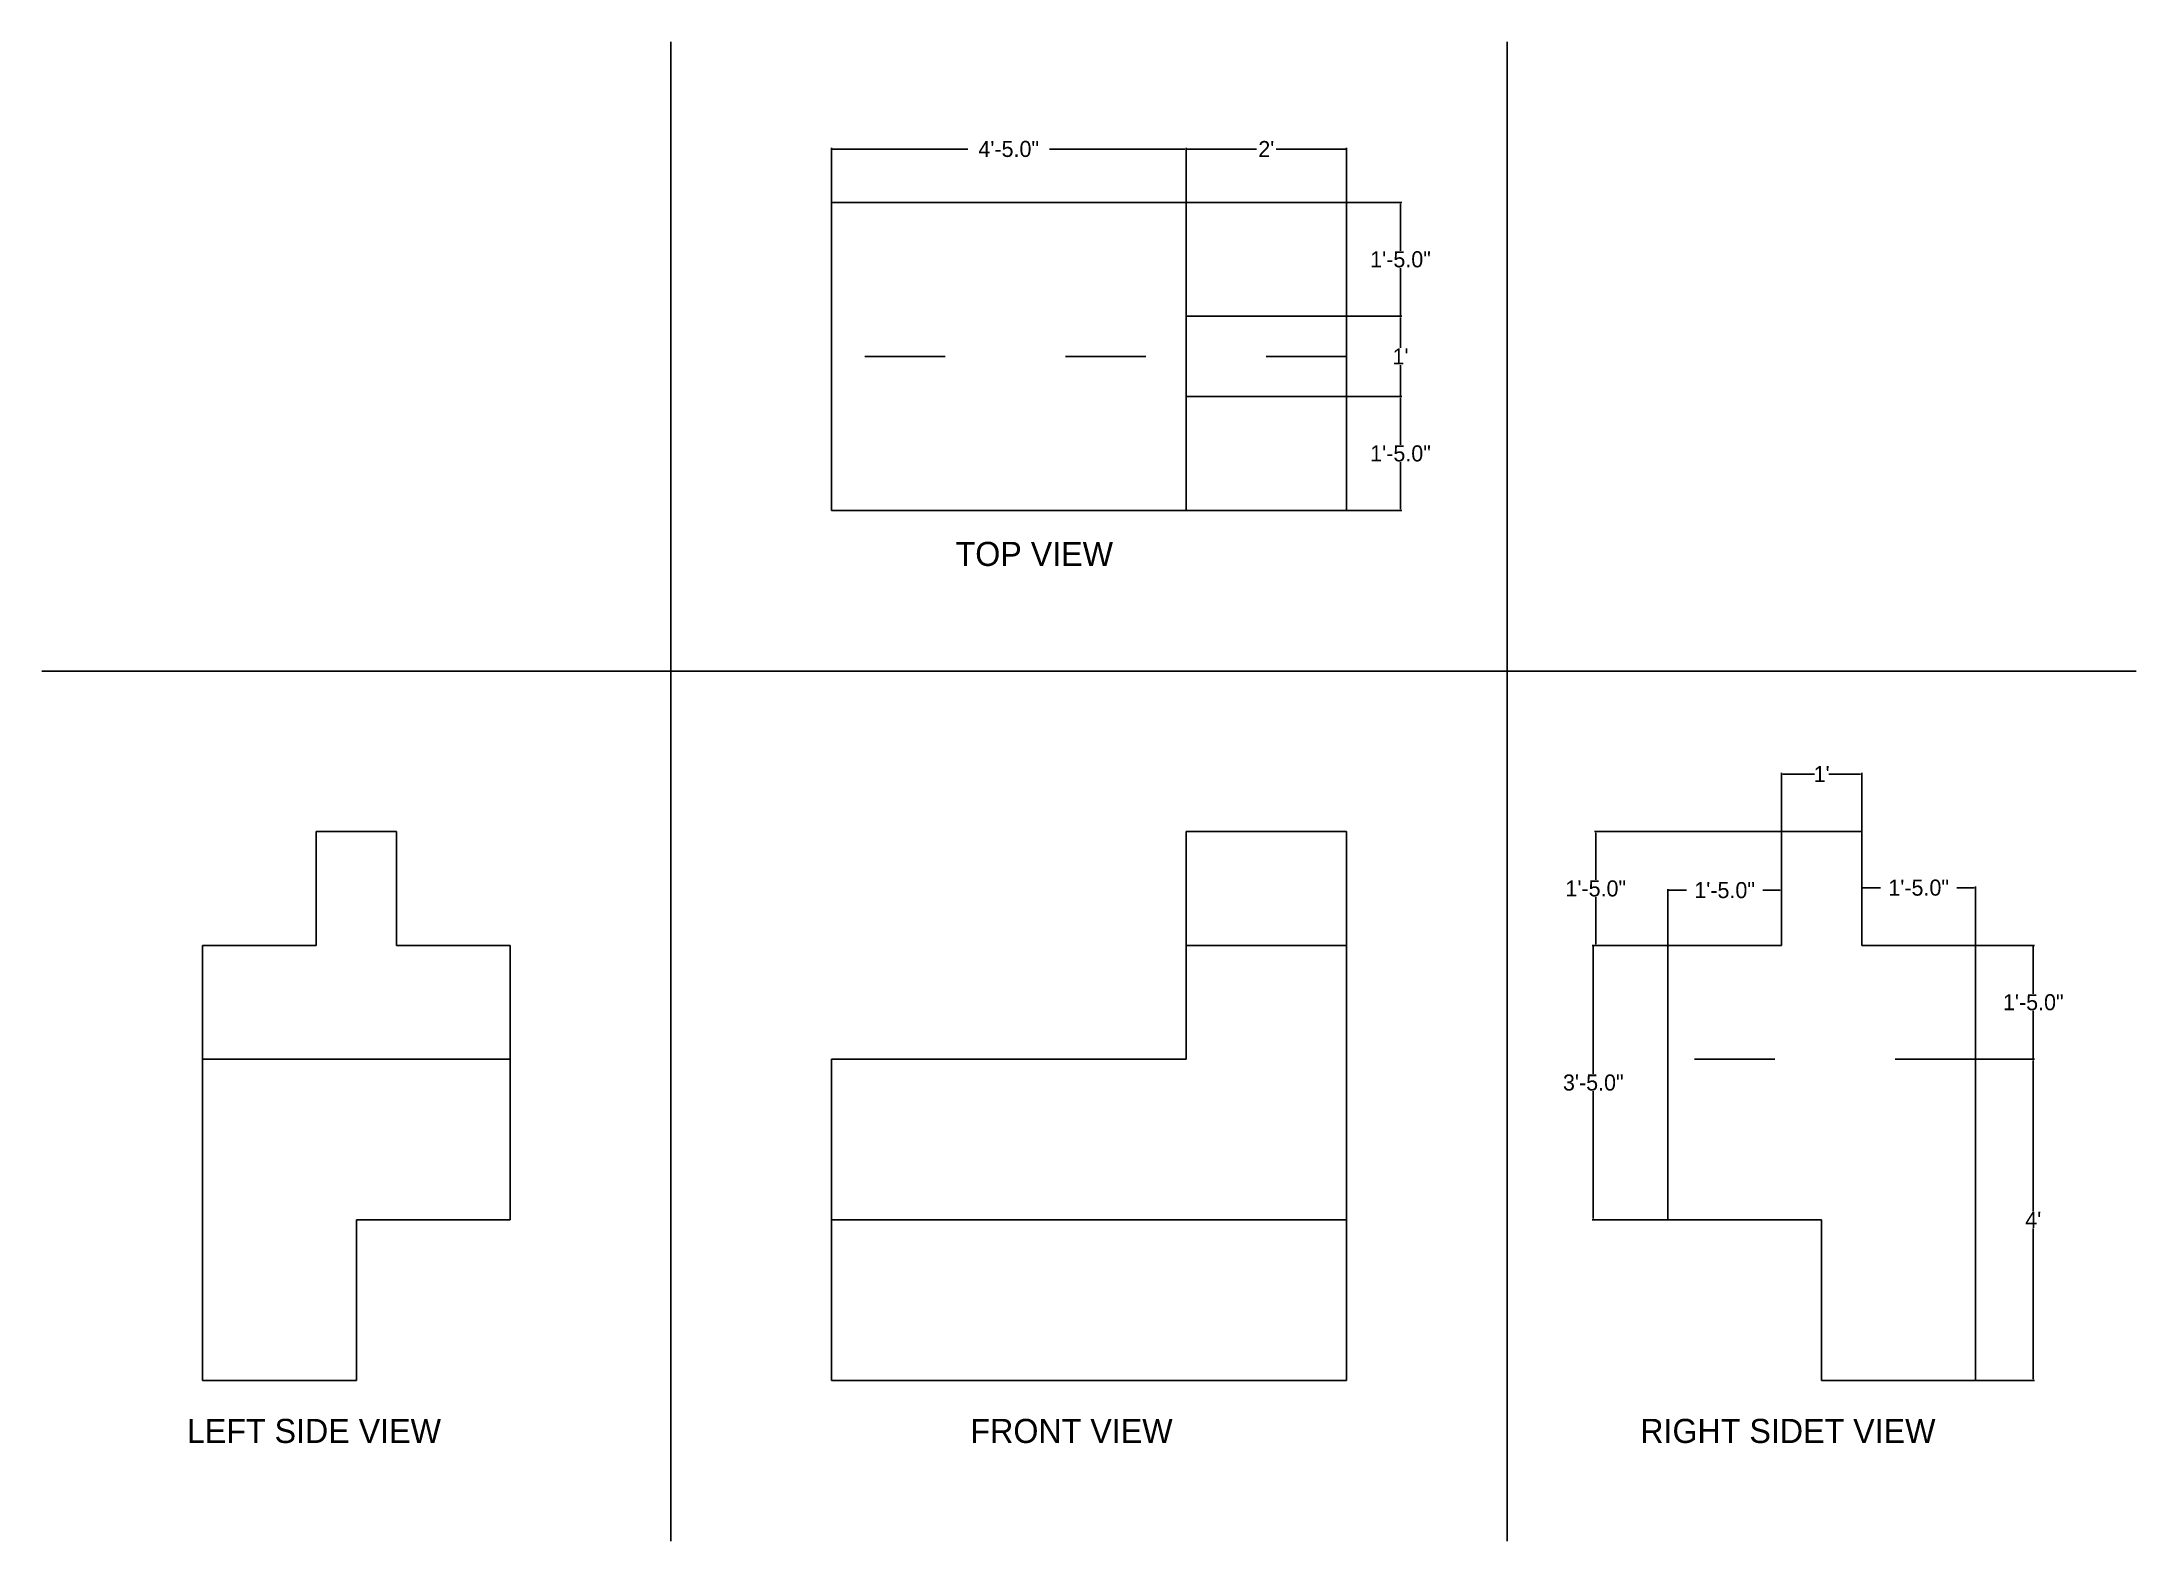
# Model space of a CAD drawing. Header units: feet. Extents: x -75 to 238, y 22 to 246.
import ezdxf

# ---------------------------------------------------------------- set-up
doc = ezdxf.new("R2010")
doc.units = ezdxf.units.FT
doc.header["$MEASUREMENT"] = 0
doc.linetypes.add('ACAD_ISO03W100', pattern=[30, 12, -18])
doc.dimstyles.get("Standard").update_dxf_attribs({"dimtxt": 0.18, "dimasz": 0.18, "dimexe": 0.18, "dimexo": 0.0625, "dimgap": 0.09, "dimtad": 0, "dimtih": 1, "dimtoh": 1, "dimdec": 1, "dimzin": 0, "dimdsep": 46, "dimlunit": 3, "dimtxsty": 'Standard', "dimcen": 0.09, "dimclre": 1, "dimclrt": 2, "dimadec": 0, "dimazin": 0, "dimtfac": 1, "dimtdec": 1, "dimtofl": 0, "dimtmove": 0, "dimatfit": 3, "dimfxl": 1, "dimtolj": 1, "dimtzin": 0, "dimarcsym": 0})

# ---------------------------------------------------------------- blocks, each defined once
blk = doc.blocks.new('*D3')
at = {"color": 1, "lineweight": -2}
for p, q in [((213.87, 94.04), (222.62, 94.04)), ((213.87, 46.04), (222.62, 46.04))]:
    blk.add_line(p, q, dxfattribs=at)
at = {"color": 0, "lineweight": -2}
for p, q in [((222.44, 93.86), (222.44, 71.33)), ((222.44, 46.22), (222.44, 68.75))]:
    blk.add_line(p, q, dxfattribs=at)
at = {"color": 0}
for points in [[(222.41, 93.86), (222.47, 93.86), (222.44, 94.04)], [(222.41, 46.22), (222.47, 46.22), (222.44, 46.04)]]:
    blk.add_solid(points, dxfattribs=at)
at = {"layer": 'Defpoints', "color": 0}
for p in [(213.81, 94.04), (222.44, 94.04), (213.81, 46.04)]:
    blk.add_point(p, dxfattribs=at)
at = {"color": 2, "insert": (222.44, 70.04), "char_height": 2.4, "attachment_point": 5}
blk.add_mtext("\\A1;4'", dxfattribs=at)
blk = doc.blocks.new('*D4')
at = {"color": 1, "lineweight": -2}
for p, q in [((213.87, 111.04), (222.62, 111.04)), ((213.87, 94.04), (222.62, 94.04))]:
    blk.add_line(p, q, dxfattribs=at)
at = {"color": 0, "lineweight": -2}
for p, q in [((222.44, 110.86), (222.44, 103.83)), ((222.44, 94.22), (222.44, 101.25))]:
    blk.add_line(p, q, dxfattribs=at)
at = {"color": 0}
for points in [[(222.41, 110.86), (222.47, 110.86), (222.44, 111.04)], [(222.41, 94.22), (222.47, 94.22), (222.44, 94.04)]]:
    blk.add_solid(points, dxfattribs=at)
at = {"layer": 'Defpoints', "color": 0}
for p in [(213.81, 111.04), (213.81, 94.04), (222.44, 94.04)]:
    blk.add_point(p, dxfattribs=at)
at = {"color": 2, "insert": (222.44, 102.54), "char_height": 2.4, "attachment_point": 5}
blk.add_mtext('\\A1;1\'-5.0"', dxfattribs=at)
blk = doc.blocks.new('*D5')
at = {"color": 1, "lineweight": -2}
for p, q in [((196.81, 111.1), (196.81, 119.84)), ((213.81, 111.1), (213.81, 119.84))]:
    blk.add_line(p, q, dxfattribs=at)
at = {"color": 0, "lineweight": -2}
for p, q in [((196.99, 119.66), (199.62, 119.66)), ((213.63, 119.66), (211, 119.66))]:
    blk.add_line(p, q, dxfattribs=at)
at = {"color": 0}
for points in [[(196.99, 119.69), (196.99, 119.63), (196.81, 119.66)], [(213.63, 119.69), (213.63, 119.63), (213.81, 119.66)]]:
    blk.add_solid(points, dxfattribs=at)
at = {"layer": 'Defpoints', "color": 0}
for p in [(213.81, 119.66), (196.81, 111.04), (213.81, 111.04)]:
    blk.add_point(p, dxfattribs=at)
at = {"color": 2, "insert": (205.31, 119.66), "char_height": 2.4, "attachment_point": 5}
blk.add_mtext('\\A1;1\'-5.0"', dxfattribs=at)
blk = doc.blocks.new('*D6')
at = {"color": 1, "lineweight": -2}
for p, q in [((167.81, 111.1), (167.81, 119.47)), ((184.81, 111.1), (184.81, 119.47))]:
    blk.add_line(p, q, dxfattribs=at)
at = {"color": 0, "lineweight": -2}
for p, q in [((167.99, 119.29), (170.62, 119.29)), ((184.63, 119.29), (182, 119.29))]:
    blk.add_line(p, q, dxfattribs=at)
at = {"color": 0}
for points in [[(167.99, 119.32), (167.99, 119.26), (167.81, 119.29)], [(184.63, 119.32), (184.63, 119.26), (184.81, 119.29)]]:
    blk.add_solid(points, dxfattribs=at)
at = {"layer": 'Defpoints', "color": 0}
for p in [(167.81, 119.29), (167.81, 111.04), (184.81, 111.04)]:
    blk.add_point(p, dxfattribs=at)
at = {"color": 2, "insert": (176.31, 119.29), "char_height": 2.4, "attachment_point": 5}
blk.add_mtext('\\A1;1\'-5.0"', dxfattribs=at)
blk = doc.blocks.new('*D7')
at = {"color": 1, "lineweight": -2}
for p, q in [((184.81, 128.1), (184.81, 136.82)), ((196.81, 128.1), (196.81, 136.82))]:
    blk.add_line(p, q, dxfattribs=at)
at = {"color": 0, "lineweight": -2}
for p, q in [((184.99, 136.64), (189.72, 136.64)), ((196.63, 136.64), (191.9, 136.64))]:
    blk.add_line(p, q, dxfattribs=at)
at = {"color": 0}
for points in [[(184.99, 136.67), (184.99, 136.61), (184.81, 136.64)], [(196.63, 136.67), (196.63, 136.61), (196.81, 136.64)]]:
    blk.add_solid(points, dxfattribs=at)
at = {"layer": 'Defpoints', "color": 0}
for p in [(184.81, 136.64), (184.81, 128.04), (196.81, 128.04)]:
    blk.add_point(p, dxfattribs=at)
at = {"color": 2, "insert": (190.81, 136.64), "char_height": 2.4, "attachment_point": 5}
blk.add_mtext("\\A1;1'", dxfattribs=at)
blk = doc.blocks.new('*D8')
at = {"color": 1, "lineweight": -2}
for p, q in [((167.75, 111.04), (156.5, 111.04)), ((167.75, 70.04), (156.5, 70.04))]:
    blk.add_line(p, q, dxfattribs=at)
at = {"color": 0, "lineweight": -2}
for p, q in [((156.68, 110.86), (156.68, 91.83)), ((156.68, 70.22), (156.68, 89.25))]:
    blk.add_line(p, q, dxfattribs=at)
at = {"color": 0}
for points in [[(156.65, 110.86), (156.71, 110.86), (156.68, 111.04)], [(156.65, 70.22), (156.71, 70.22), (156.68, 70.04)]]:
    blk.add_solid(points, dxfattribs=at)
at = {"layer": 'Defpoints', "color": 0}
for p in [(156.68, 111.04), (167.81, 111.04), (167.81, 70.04)]:
    blk.add_point(p, dxfattribs=at)
at = {"color": 2, "insert": (156.68, 90.54), "char_height": 2.4, "attachment_point": 5}
blk.add_mtext('\\A1;3\'-5.0"', dxfattribs=at)
blk = doc.blocks.new('*D9')
at = {"color": 1, "lineweight": -2}
for p, q in [((184.75, 128.04), (156.87, 128.04)), ((184.75, 111.04), (156.87, 111.04))]:
    blk.add_line(p, q, dxfattribs=at)
at = {"color": 0, "lineweight": -2}
for p, q in [((157.05, 127.86), (157.05, 120.83)), ((157.05, 111.22), (157.05, 118.25))]:
    blk.add_line(p, q, dxfattribs=at)
at = {"color": 0}
for points in [[(157.02, 127.86), (157.08, 127.86), (157.05, 128.04)], [(157.02, 111.22), (157.08, 111.22), (157.05, 111.04)]]:
    blk.add_solid(points, dxfattribs=at)
at = {"layer": 'Defpoints', "color": 0}
for p in [(184.81, 128.04), (157.05, 111.04), (184.81, 111.04)]:
    blk.add_point(p, dxfattribs=at)
at = {"color": 2, "insert": (157.05, 119.54), "char_height": 2.4, "attachment_point": 5}
blk.add_mtext('\\A1;1\'-5.0"', dxfattribs=at)
blk = doc.blocks.new('*D10')
at = {"color": 1, "lineweight": -2}
for p, q in [((119.87, 193.04), (128.05, 193.04)), ((119.87, 176.04), (128.05, 176.04))]:
    blk.add_line(p, q, dxfattribs=at)
at = {"color": 0, "lineweight": -2}
for p, q in [((127.87, 192.86), (127.87, 185.83)), ((127.87, 176.22), (127.87, 183.25))]:
    blk.add_line(p, q, dxfattribs=at)
at = {"color": 0}
for points in [[(127.84, 192.86), (127.9, 192.86), (127.87, 193.04)], [(127.84, 176.22), (127.9, 176.22), (127.87, 176.04)]]:
    blk.add_solid(points, dxfattribs=at)
at = {"layer": 'Defpoints', "color": 0}
for p in [(119.81, 193.04), (127.87, 193.04), (119.81, 176.04)]:
    blk.add_point(p, dxfattribs=at)
at = {"color": 2, "insert": (127.87, 184.54), "char_height": 2.4, "attachment_point": 5}
blk.add_mtext('\\A1;1\'-5.0"', dxfattribs=at)
blk = doc.blocks.new('*D14')
at = {"color": 1, "lineweight": -2}
for p, q in [((119.87, 222.04), (128.05, 222.04)), ((119.87, 205.04), (128.05, 205.04))]:
    blk.add_line(p, q, dxfattribs=at)
at = {"color": 0, "lineweight": -2}
for p, q in [((127.87, 221.86), (127.87, 214.83)), ((127.87, 205.22), (127.87, 212.25))]:
    blk.add_line(p, q, dxfattribs=at)
at = {"color": 0}
for points in [[(127.84, 221.86), (127.9, 221.86), (127.87, 222.04)], [(127.84, 205.22), (127.9, 205.22), (127.87, 205.04)]]:
    blk.add_solid(points, dxfattribs=at)
at = {"layer": 'Defpoints', "color": 0}
for p in [(119.81, 222.04), (119.81, 205.04), (127.87, 205.04)]:
    blk.add_point(p, dxfattribs=at)
at = {"color": 2, "insert": (127.87, 213.54), "char_height": 2.4, "attachment_point": 5}
blk.add_mtext('\\A1;1\'-5.0"', dxfattribs=at)
blk = doc.blocks.new('*D15')
at = {"color": 1, "lineweight": -2}
for p, q in [((119.87, 205.04), (128.05, 205.04)), ((119.87, 193.04), (128.05, 193.04))]:
    blk.add_line(p, q, dxfattribs=at)
at = {"color": 0, "lineweight": -2}
for p, q in [((127.87, 204.86), (127.87, 200.33)), ((127.87, 193.22), (127.87, 197.75))]:
    blk.add_line(p, q, dxfattribs=at)
at = {"color": 0}
for points in [[(127.84, 204.86), (127.9, 204.86), (127.87, 205.04)], [(127.84, 193.22), (127.9, 193.22), (127.87, 193.04)]]:
    blk.add_solid(points, dxfattribs=at)
at = {"layer": 'Defpoints', "color": 0}
for p in [(119.81, 205.04), (127.87, 205.04), (119.81, 193.04)]:
    blk.add_point(p, dxfattribs=at)
at = {"color": 2, "insert": (127.87, 199.04), "char_height": 2.4, "attachment_point": 5}
blk.add_mtext("\\A1;1'", dxfattribs=at)
blk = doc.blocks.new('*D16')
at = {"color": 1, "lineweight": -2}
for p, q in [((95.81, 222.1), (95.81, 230.21)), ((119.81, 222.1), (119.81, 230.21))]:
    blk.add_line(p, q, dxfattribs=at)
at = {"color": 0, "lineweight": -2}
for p, q in [((95.99, 230.03), (106.32, 230.03)), ((119.63, 230.03), (109.3, 230.03))]:
    blk.add_line(p, q, dxfattribs=at)
at = {"color": 0}
for points in [[(95.99, 230.06), (95.99, 230), (95.81, 230.03)], [(119.63, 230.06), (119.63, 230), (119.81, 230.03)]]:
    blk.add_solid(points, dxfattribs=at)
at = {"layer": 'Defpoints', "color": 0}
for p in [(95.81, 230.03), (95.81, 222.04), (119.81, 222.04)]:
    blk.add_point(p, dxfattribs=at)
at = {"color": 2, "insert": (107.81, 230.03), "char_height": 2.4, "attachment_point": 5}
blk.add_mtext("\\A1;2'", dxfattribs=at)
blk = doc.blocks.new('*D17')
at = {"color": 1, "lineweight": -2}
for p, q in [((42.81, 222.1), (42.81, 230.21)), ((95.81, 222.1), (95.81, 230.21))]:
    blk.add_line(p, q, dxfattribs=at)
at = {"color": 0, "lineweight": -2}
for p, q in [((42.99, 230.03), (63.22, 230.03)), ((95.63, 230.03), (75.4, 230.03))]:
    blk.add_line(p, q, dxfattribs=at)
at = {"color": 0}
for points in [[(42.99, 230.06), (42.99, 230), (42.81, 230.03)], [(95.63, 230.06), (95.63, 230), (95.81, 230.03)]]:
    blk.add_solid(points, dxfattribs=at)
at = {"layer": 'Defpoints', "color": 0}
for p in [(95.81, 230.03), (42.81, 222.04), (95.81, 222.04)]:
    blk.add_point(p, dxfattribs=at)
at = {"color": 2, "insert": (69.31, 230.03), "char_height": 2.4, "attachment_point": 5}
blk.add_mtext('\\A1;4\'-5.0"', dxfattribs=at)

msp = doc.modelspace()

# ---------------------------------------------------------------- linework, layer by layer
for p, q in [((18.81, 46.04), (18.81, 246.04)), ((143.81, 46.04), (143.81, 246.04)), ((95.81, 222.04), (42.81, 222.04)), ((42.81, 222.04), (42.81, 176.04)), ((119.81, 222.04), (95.81, 222.04)), ((95.81, 222.04), (95.81, 176.04)), ((119.81, 205.04), (119.81, 222.04)), ((119.81, 205.04), (95.81, 205.04)), ((119.81, 193.04), (119.81, 205.04)), ((119.81, 193.04), (95.81, 193.04)), ((119.81, 176.04), (119.81, 193.04)), ((95.81, 176.04), (42.81, 176.04)), ((119.81, 176.04), (95.81, 176.04)), ((95.81, 152.04), (-75.19, 152.04)), ((95.81, 152.04), (237.81, 152.04)), ((-22.19, 128.04), (-34.19, 128.04)), ((-34.19, 128.04), (-34.19, 111.04)), ((-22.19, 111.04), (-22.19, 128.04)), ((95.81, 111.04), (95.81, 128.04)), ((95.81, 128.04), (119.81, 128.04)), ((119.81, 128.04), (119.81, 111.04)), ((184.81, 111.04), (184.81, 128.04)), ((184.81, 128.04), (196.81, 128.04)), ((196.81, 128.04), (196.81, 111.04)), ((-34.19, 111.04), (-51.19, 111.04)), ((-51.19, 111.04), (-51.19, 94.04)), ((-5.19, 111.04), (-22.19, 111.04)), ((-5.19, 111.04), (-5.19, 70.04)), ((95.81, 94.04), (95.81, 111.04)), ((95.81, 111.04), (119.81, 111.04)), ((119.81, 111.04), (119.81, 94.04)), ((167.81, 111.04), (184.81, 111.04)), ((167.81, 111.04), (167.81, 70.04)), ((196.81, 111.04), (213.81, 111.04)), ((213.81, 111.04), (213.81, 94.04)), ((-51.19, 94.04), (-51.19, 46.04)), ((-51.19, 94.04), (-5.19, 94.04)), ((42.81, 70.04), (42.81, 94.04)), ((42.81, 94.04), (95.81, 94.04)), ((119.81, 94.04), (119.81, 70.04)), ((213.81, 94.04), (213.81, 46.04)), ((-5.19, 70.04), (-28.19, 70.04)), ((-28.19, 70.04), (-28.19, 46.04)), ((42.81, 46.04), (42.81, 70.04)), ((119.81, 70.04), (42.81, 70.04)), ((119.81, 46.04), (119.81, 70.04)), ((167.81, 70.04), (190.81, 70.04)), ((190.81, 70.04), (190.81, 46.04)), ((-51.19, 46.04), (-28.19, 46.04)), ((18.81, 46.04), (18.81, 22.04)), ((42.81, 46.04), (119.81, 46.04)), ((143.81, 46.04), (143.81, 22.04)), ((213.81, 46.04), (190.81, 46.04))]:
    msp.add_line(p, q)
at = {"linetype": 'ACAD_ISO03W100'}
for p, q in [((119.81, 199.04), (42.81, 199.04)), ((213.81, 94.04), (167.81, 94.04))]:
    msp.add_line(p, q, dxfattribs=at)

# ---------------------------------------------------------------- texts
at = {"char_height": 3.6, "attachment_point": 1}
for s, insert, width in [('TOP VIEW', (61.37, 171.34), 36.2042), ('LEFT SIDE VIEW', (-53.52, 40.3), 52.8285), ('FRONT VIEW', (63.59, 40.3), 36.2042), ('RIGHT SIDET VIEW', (163.7, 40.3), 58.7394)]:
    msp.add_mtext(s, dxfattribs=dict(at, insert=insert, width=width))

# ---------------------------------------------------------------- dimensions: what is measured, and where the dimension line sits
for base, p1, p2, picture, middle in [((95.81, 230.03), (42.81, 222.04), (95.81, 222.04), '*D17', (69.31, 230.03)), ((95.81, 230.03), (119.81, 222.04), (95.81, 222.04), '*D16', (107.81, 230.03)), ((184.81, 136.64), (196.81, 128.04), (184.81, 128.04), '*D7', (190.81, 136.64)), ((167.81, 119.29), (184.81, 111.04), (167.81, 111.04), '*D6', (176.31, 119.29)), ((213.81, 119.66), (196.81, 111.04), (213.81, 111.04), '*D5', (205.31, 119.66))]:
    dim = msp.add_linear_dim(base=base, p1=p1, p2=p2, dimstyle='Standard', override={"dimtxt": 2.4})
    dim.commit()
    dim.dimension.update_dxf_attribs({"geometry": picture, "text_midpoint": middle})
for base, p1, p2, picture, middle in [((127.87, 205.04), (119.81, 222.04), (119.81, 205.04), '*D14', (127.87, 213.54)), ((127.87, 205.04), (119.81, 193.04), (119.81, 205.04), '*D15', (127.87, 199.04)), ((127.87, 193.04), (119.81, 176.04), (119.81, 193.04), '*D10', (127.87, 184.54)), ((157.05, 111.04), (184.81, 128.04), (184.81, 111.04), '*D9', (157.05, 119.54)), ((156.68, 111.04), (167.81, 70.04), (167.81, 111.04), '*D8', (156.68, 90.54)), ((222.44, 94.04), (213.81, 111.04), (213.81, 94.04), '*D4', (222.44, 102.54)), ((222.44, 94.04), (213.81, 46.04), (213.81, 94.04), '*D3', (222.44, 70.04))]:
    dim = msp.add_linear_dim(base=base, p1=p1, p2=p2, angle=90, dimstyle='Standard', override={"dimtxt": 2.4})
    dim.commit()
    dim.dimension.update_dxf_attribs({"geometry": picture, "text_midpoint": middle})

doc.saveas('drawing.dxf')
